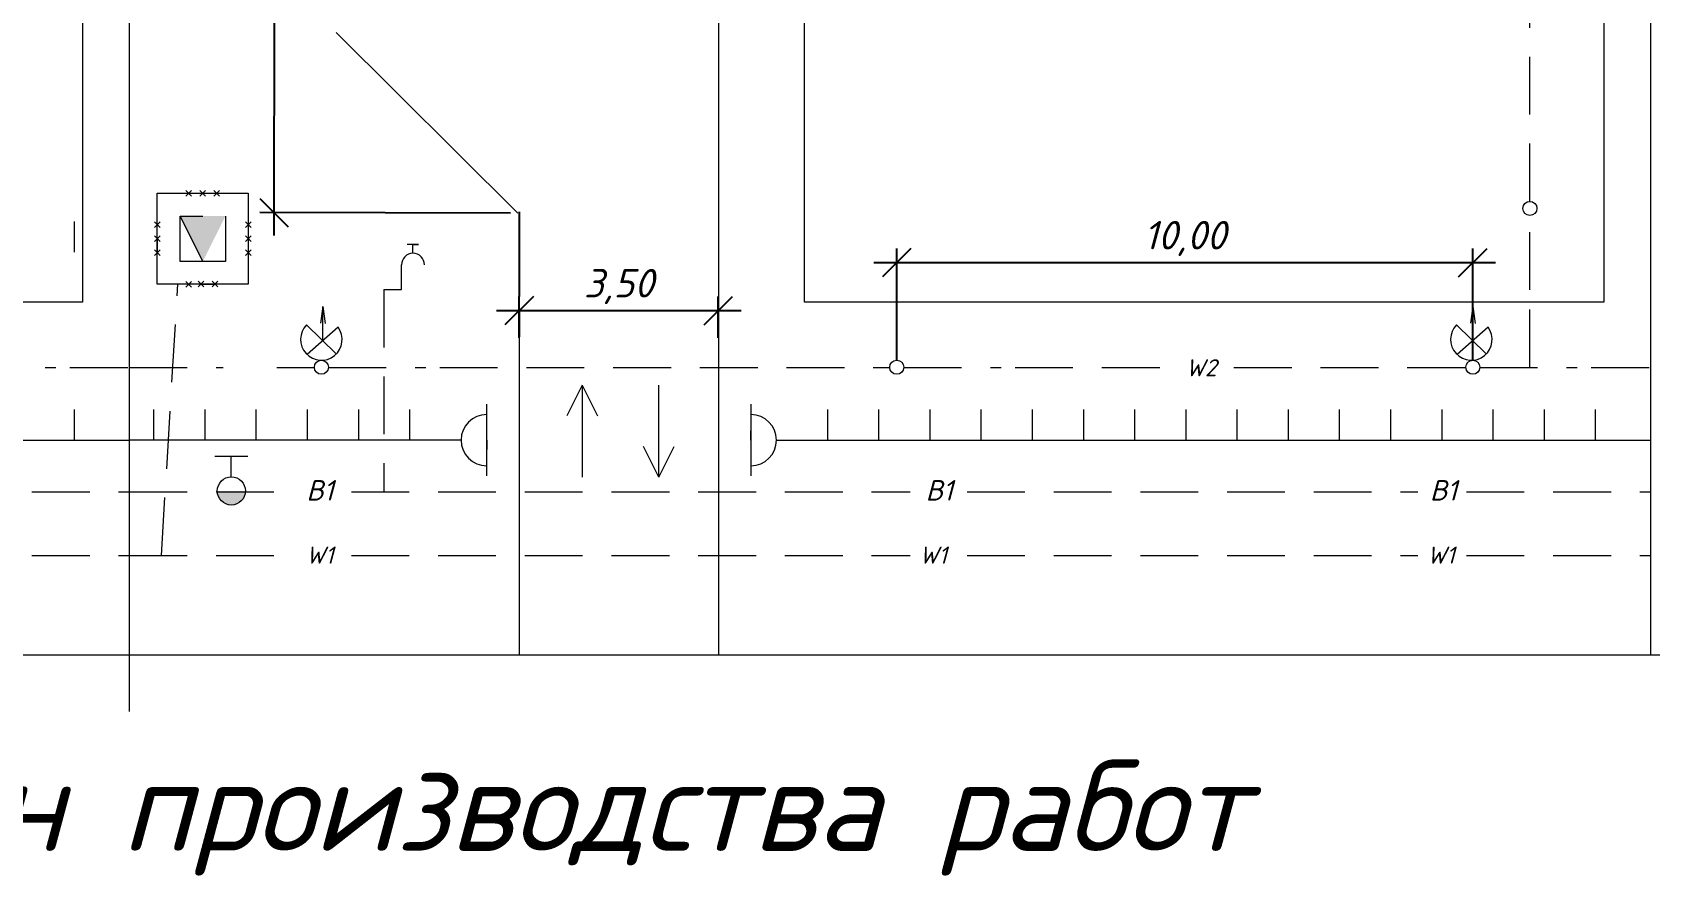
# Model space of a CAD drawing. Header units: millimetres. Extents: x 27137 to 30937, y -4667 to -569.
# Drawn here: x 30066.8 to 30209.1, y -4133.5 to -4059.4 of the extents above; entities that cross this region are included whole.
import ezdxf

# ---------------------------------------------------------------- set-up
doc = ezdxf.new("R2010")
doc.units = ezdxf.units.MM
doc.header["$LTSCALE"] = 0.4
doc.linetypes.add('ACAD_ISO02W100', pattern=[15, 12, -3])
doc.linetypes.add('штриховаяX2', pattern=[38.1, 25.4, -12.7])
doc.styles.add('Isocpeur', font='isocpeui.ttf', dxfattribs={"height": 2.5})
doc.styles.get("Standard").update_dxf_attribs({"font": 'isocpeui.ttf', "height": 2.5})
doc.dimstyles.new('06', dxfattribs={"dimtxt": 2.5, "dimasz": 2.5, "dimexe": 1.25, "dimexo": 0.625, "dimtad": 1, "dimdec": 0, "dimlfac": 200, "dimtxsty": 'Standard', "dimblk": 'OBLIQUE', "dimcen": 2.5, "dimdle": 2, "dimadec": 0, "dimazin": 0, "dimtfac": 1, "dimtdec": 0, "dimtmove": 0, "dimatfit": 3, "dimldrblk": 'OBLIQUE', "dimfxl": 1, "dimarcsym": 0})

# ---------------------------------------------------------------- blocks, each defined once
blk = doc.blocks.new('_Oblique')
at = {"color": 0, "linetype": 'ByBlock', "lineweight": -2}
blk.add_line((-0.5, -0.5), (0.5, 0.5), dxfattribs=at)
blk = doc.blocks.new('*D294')
at = {"color": 0, "lineweight": -2, "transparency": 16777216}
for p, q in [((30142.8, -4088.23), (30142.8, -4078.41)), ((30193.44, -4088.23), (30193.44, -4078.41)), ((30140.8, -4079.66), (30195.44, -4079.66))]:
    blk.add_line(p, q, dxfattribs=at)
at = {"layer": 'Defpoints', "color": 0, "transparency": 16777216}
for p in [(30193.44, -4079.66), (30142.8, -4088.86), (30193.44, -4088.86)]:
    blk.add_point(p, dxfattribs=at)
at = {"color": 0, "lineweight": -2, "transparency": 16777216, "xscale": 2.5, "yscale": 2.5, "zscale": 2.5, "rotation": 180}
blk.add_blockref('_Oblique', (30142.8, -4079.66), dxfattribs=at)
at = {"color": 0, "lineweight": -2, "transparency": 16777216, "xscale": 2.5, "yscale": 2.5, "zscale": 2.5}
blk.add_blockref('_Oblique', (30193.44, -4079.66), dxfattribs=at)
at = {"color": 0, "lineweight": 15, "transparency": 16777216, "insert": (30168.12, -4077.54), "char_height": 2.5, "attachment_point": 5, "style": 'Isocpeur'}
blk.add_mtext('10,00', dxfattribs=at)
blk = doc.blocks.new('*D295')
at = {"color": 0, "lineweight": -2, "transparency": 16777216}
for p, q in [((30109.62, -4086.28), (30109.62, -4082.63)), ((30127.12, -4086.28), (30127.12, -4082.63)), ((30107.62, -4083.88), (30129.12, -4083.88))]:
    blk.add_line(p, q, dxfattribs=at)
at = {"layer": 'Defpoints', "color": 0, "transparency": 16777216}
for p in [(30127.12, -4083.88), (30109.62, -4086.9), (30127.12, -4086.9)]:
    blk.add_point(p, dxfattribs=at)
at = {"color": 0, "lineweight": -2, "transparency": 16777216, "xscale": 2.5, "yscale": 2.5, "zscale": 2.5, "rotation": 180}
blk.add_blockref('_Oblique', (30109.62, -4083.88), dxfattribs=at)
at = {"color": 0, "lineweight": -2, "transparency": 16777216, "xscale": 2.5, "yscale": 2.5, "zscale": 2.5}
blk.add_blockref('_Oblique', (30127.12, -4083.88), dxfattribs=at)
at = {"color": 0, "lineweight": 15, "transparency": 16777216, "insert": (30118.37, -4081.76), "char_height": 2.5, "attachment_point": 5, "style": 'Isocpeur'}
blk.add_mtext('3,50', dxfattribs=at)
blk = doc.blocks.new('*D297')
at = {"color": 0, "lineweight": -2, "transparency": 16777216}
for p, q in [((30142.8, -4088.23), (30142.8, -4078.41)), ((30193.44, -4088.23), (30193.44, -4078.41)), ((30140.8, -4079.66), (30195.44, -4079.66))]:
    blk.add_line(p, q, dxfattribs=at)
at = {"layer": 'Defpoints', "color": 0, "transparency": 16777216}
for p in [(30193.44, -4079.66), (30142.8, -4088.86), (30193.44, -4088.86)]:
    blk.add_point(p, dxfattribs=at)
at = {"color": 0, "lineweight": -2, "transparency": 16777216, "xscale": 2.5, "yscale": 2.5, "zscale": 2.5, "rotation": 180}
blk.add_blockref('_Oblique', (30142.8, -4079.66), dxfattribs=at)
at = {"color": 0, "lineweight": -2, "transparency": 16777216, "xscale": 2.5, "yscale": 2.5, "zscale": 2.5}
blk.add_blockref('_Oblique', (30193.44, -4079.66), dxfattribs=at)
at = {"color": 0, "lineweight": 15, "transparency": 16777216, "insert": (30168.12, -4077.54), "char_height": 2.5, "attachment_point": 5, "style": 'Isocpeur'}
blk.add_mtext('10,00', dxfattribs=at)
blk = doc.blocks.new('*D298')
at = {"color": 0, "lineweight": -2, "transparency": 16777216}
for p, q in [((30109.62, -4086.28), (30109.62, -4082.63)), ((30127.12, -4086.28), (30127.12, -4082.63)), ((30107.62, -4083.88), (30129.12, -4083.88))]:
    blk.add_line(p, q, dxfattribs=at)
at = {"layer": 'Defpoints', "color": 0, "transparency": 16777216}
for p in [(30127.12, -4083.88), (30109.62, -4086.9), (30127.12, -4086.9)]:
    blk.add_point(p, dxfattribs=at)
at = {"color": 0, "lineweight": -2, "transparency": 16777216, "xscale": 2.5, "yscale": 2.5, "zscale": 2.5, "rotation": 180}
blk.add_blockref('_Oblique', (30109.62, -4083.88), dxfattribs=at)
at = {"color": 0, "lineweight": -2, "transparency": 16777216, "xscale": 2.5, "yscale": 2.5, "zscale": 2.5}
blk.add_blockref('_Oblique', (30127.12, -4083.88), dxfattribs=at)
at = {"color": 0, "lineweight": 15, "transparency": 16777216, "insert": (30118.37, -4081.76), "char_height": 2.5, "attachment_point": 5, "style": 'Isocpeur'}
blk.add_mtext('3,50', dxfattribs=at)
blk = doc.blocks.new('*D319')
at = {"color": 0, "lineweight": -2, "transparency": 16777216}
for p, q in [((30088.07, -4077.27), (30088.21, -4009.14)), ((30109, -4011.18), (30086.96, -4011.14)), ((30108.86, -4075.32), (30086.82, -4075.27))]:
    blk.add_line(p, q, dxfattribs=at)
at = {"layer": 'Defpoints', "color": 0, "transparency": 16777216}
for p in [(30088.21, -4011.14), (30109.62, -4011.18), (30109.49, -4075.32)]:
    blk.add_point(p, dxfattribs=at)
at = {"color": 0, "lineweight": -2, "transparency": 16777216, "xscale": 2.5, "yscale": 2.5, "zscale": 2.5}
for p, rotation in [((30088.21, -4011.14), 89.87957333037963), ((30088.07, -4075.27), 269.8795733303797)]:
    blk.add_blockref('_Oblique', p, dxfattribs=dict(at, rotation=rotation))
at = {"color": 0, "lineweight": 15, "transparency": 16777216, "insert": (30086.01, -4043.06), "char_height": 2.5, "attachment_point": 5, "rotation": 89.8796, "style": 'Isocpeur'}
blk.add_mtext('12,00', dxfattribs=at)

msp = doc.modelspace()

# ---------------------------------------------------------------- hatches: boundary and pattern name
at = {"lineweight": 15}
h = msp.add_hatch(color=256, dxfattribs=at)
h.dxf.hatch_style = 1
h.paths.add_polyline_path([(30081.8091, -4075.5669), (30079.8091, -4075.5669), (30081.8091, -4079.5669), (30081.8091, -4077.5669)])
h.paths.add_polyline_path([(30083.8091, -4075.5669), (30081.8091, -4075.5669), (30081.8091, -4077.5669), (30081.8091, -4079.5669)])
h = msp.add_hatch(color=256, dxfattribs=at)
h.dxf.hatch_style = 1
h.paths.add_polyline_path([(30081.8091, -4075.5669), (30079.8091, -4075.5669), (30081.8091, -4079.5669), (30081.8091, -4077.5669)])
h.paths.add_polyline_path([(30083.8091, -4075.5669), (30081.8091, -4075.5669), (30081.8091, -4077.5669), (30081.8091, -4079.5669)])
msp.add_hatch(color=256, dxfattribs=at).paths.add_polyline_path([(30085.5585, -4099.7229), (30084.3214, -4099.7229), (30083.0842, -4099.7229, 1)])
msp.add_hatch(color=256, dxfattribs=at).paths.add_polyline_path([(30085.5585, -4099.7229), (30084.3214, -4099.7229), (30083.0842, -4099.7229, 1)])

# ---------------------------------------------------------------- linework, layer by layer
at = {"lineweight": 15, "ltscale": 0.5}
for p, q in [((30075.3538, -4010.7733), (30075.3538, -4073.5906)), ((30075.3538, -4010.7733), (30075.3538, -4073.5906)), ((30075.3538, -4010.7733), (30075.3538, -4073.5906)), ((30075.3538, -4010.7733), (30075.3538, -4073.5906)), ((30075.3538, -4010.7733), (30075.3538, -4073.5906)), ((30075.3538, -4010.7733), (30075.3538, -4114.1112)), ((30209.0667, -4010.7733), (30209.0667, -4073.5906)), ((30209.0667, -4010.7733), (30209.0667, -4073.5906)), ((30209.0667, -4010.7733), (30209.0667, -4073.5906)), ((30209.0667, -4010.7733), (30209.0667, -4073.5906)), ((30127.1248, -4011.1827), (30127.1248, -4114.1112)), ((30127.1248, -4011.1827), (30127.1248, -4114.1112)), ((30109.4899, -4075.3182), (30093.5187, -4059.4279)), ((30075.3538, -4073.5906), (30075.3538, -4102.5981)), ((30075.3538, -4073.5906), (30075.3538, -4097.5981)), ((30075.3538, -4073.5906), (30075.3538, -4102.5981)), ((30075.3538, -4073.5906), (30075.3538, -4097.5981)), ((30209.0667, -4073.5906), (30209.0667, -4102.5981)), ((30209.0667, -4073.5906), (30209.0667, -4097.5981)), ((30209.0667, -4073.5906), (30209.0667, -4102.5981)), ((30209.0667, -4073.5906), (30209.0667, -4097.5981)), ((30100.7844, -4078.0648), (30099.7844, -4078.0648)), ((30100.7844, -4078.0648), (30099.7844, -4078.0648)), ((30100.2844, -4078.8409), (30100.2844, -4078.0648)), ((30100.2844, -4078.0648), (30100.7844, -4078.0648)), ((30100.2844, -4078.8409), (30100.2844, -4078.0648)), ((30100.2844, -4078.0648), (30100.7844, -4078.0648)), ((30099.2713, -4082.0347), (30099.2713, -4079.854)), ((30099.2713, -4082.0347), (30099.2713, -4079.854)), ((30097.7188, -4082.0347), (30099.2713, -4082.0347)), ((30097.7188, -4082.0347), (30099.2713, -4082.0347)), ((30193.4384, -4085.8703), (30193.4384, -4081.6715)), ((30193.4384, -4081.6715), (30193.4384, -4083.7709)), ((30193.4384, -4085.8703), (30193.4384, -4081.6715)), ((30193.4384, -4081.6715), (30193.4384, -4083.7709)), ((30092.3594, -4083.5255), (30092.168, -4084.9918)), ((30092.3594, -4083.5255), (30092.168, -4084.9918)), ((30092.3594, -4086.5365), (30092.3594, -4083.5255)), ((30092.3594, -4083.5255), (30092.5535, -4084.9954)), ((30092.3594, -4086.5365), (30092.3594, -4083.5255)), ((30092.3594, -4083.5255), (30092.5535, -4084.9954)), ((30193.4384, -4083.5255), (30193.2469, -4084.9918)), ((30193.4384, -4083.5255), (30193.2469, -4084.9918)), ((30193.4384, -4086.5365), (30193.4384, -4083.5255)), ((30193.4384, -4083.5255), (30193.6325, -4084.9954)), ((30193.4384, -4086.5365), (30193.4384, -4083.5255)), ((30193.4384, -4083.5255), (30193.6325, -4084.9954)), ((30109.6248, -4083.8836), (30109.6248, -4114.1112)), ((30109.6248, -4083.8836), (30109.6248, -4114.1112)), ((30090.9246, -4085.1386), (30093.5419, -4087.6886)), ((30090.9246, -4085.1386), (30093.5419, -4087.6886)), ((30093.7161, -4085.3462), (30090.982, -4087.7449)), ((30093.7161, -4085.3462), (30090.982, -4087.7449)), ((30192.0036, -4085.1386), (30194.6209, -4087.6886)), ((30192.0036, -4085.1386), (30194.6209, -4087.6886)), ((30194.7951, -4085.3462), (30192.061, -4087.7449)), ((30194.7951, -4085.3462), (30192.061, -4087.7449)), ((30075.3538, -4097.5981), (30075.3538, -4102.5981)), ((30075.3538, -4097.5981), (30075.3538, -4114.1112)), ((30209.0667, -4097.5981), (30209.0667, -4102.5981)), ((30209.0667, -4097.5981), (30209.0667, -4114.1112)), ((29941.6409, -4114.1112), (30189.8534, -4114.1112)), ((30075.3538, -4114.1112), (30342.7796, -4114.1112)), ((30075.3538, -4114.1112), (30075.3538, -4119.1112)), ((30075.3538, -4114.1112), (30075.3538, -4119.1112))]:
    msp.add_line(p, q, dxfattribs=at)
at = {"linetype": 'штриховаяX2', "lineweight": 15, "ltscale": 0.5}
for p, q in [((30198.4531, -4074.2766), (30198.3953, -4016.1616)), ((30198.4531, -4074.2766), (30198.3953, -4016.1616)), ((30198.4608, -4082.0602), (30198.4543, -4075.51)), ((30198.4608, -4082.0602), (30198.4543, -4075.51)), ((30078.1705, -4105.3828), (30079.6282, -4081.5669)), ((30078.1705, -4105.3828), (30079.6282, -4081.5669)), ((30097.7188, -4082.0347), (30097.7188, -4099.815)), ((30097.7188, -4082.0347), (30097.7188, -4099.815)), ((30198.4512, -4088.8698), (30198.4456, -4083.2933)), ((30198.4512, -4088.8698), (30198.4456, -4083.2933)), ((30060.342, -4088.8698), (30068.9054, -4088.8698)), ((30060.342, -4088.8698), (30068.9054, -4088.8698)), ((30070.1386, -4088.8698), (30075.3538, -4088.8698)), ((30070.1386, -4088.8698), (30075.3538, -4088.8698)), ((30075.3538, -4088.8698), (30083.6128, -4088.8698)), ((30075.3538, -4088.8698), (30083.6128, -4088.8698)), ((30088.3322, -4088.8698), (30088.8763, -4088.8698)), ((30088.3322, -4088.8698), (30088.8763, -4088.8698)), ((30088.8763, -4088.8698), (30091.6154, -4088.8698)), ((30088.8763, -4088.8698), (30091.6154, -4088.8698)), ((30092.8484, -4088.8698), (30101.4118, -4088.8698)), ((30092.8484, -4088.8698), (30101.4118, -4088.8698)), ((30102.645, -4088.8698), (30142.186, -4088.8698)), ((30102.645, -4088.8698), (30142.186, -4088.8698)), ((30143.4191, -4088.8698), (30151.9825, -4088.8698)), ((30143.4191, -4088.8698), (30151.9825, -4088.8698)), ((30153.2157, -4088.8698), (30167.7201, -4088.8698)), ((30153.2157, -4088.8698), (30167.7201, -4088.8698)), ((30172.4394, -4088.8698), (30192.8218, -4088.8698)), ((30172.4394, -4088.8698), (30192.8218, -4088.8698)), ((30194.0549, -4088.8698), (30202.6183, -4088.8698)), ((30194.0549, -4088.8698), (30202.6183, -4088.8698)), ((30203.8515, -4088.8698), (30209.0667, -4088.8698)), ((30203.8515, -4088.8698), (30209.0667, -4088.8698)), ((30059.172, -4099.815), (30075.3538, -4099.815)), ((30059.172, -4099.815), (30075.3538, -4099.815)), ((30075.3538, -4099.815), (30088.8763, -4099.815)), ((30075.3538, -4099.815), (30088.8763, -4099.815)), ((30094.8784, -4099.815), (30143.979, -4099.815)), ((30094.8784, -4099.815), (30143.979, -4099.815)), ((30148.9842, -4099.815), (30188.6095, -4099.815)), ((30148.9842, -4099.815), (30188.6095, -4099.815)), ((30192.8849, -4099.815), (30209.0667, -4099.815)), ((30192.8849, -4099.815), (30209.0667, -4099.815)), ((30059.172, -4105.3828), (30075.3538, -4105.3828)), ((30059.172, -4105.3828), (30075.3538, -4105.3828)), ((30075.3538, -4105.3828), (30088.8763, -4105.3828)), ((30075.3538, -4105.3828), (30088.8763, -4105.3828)), ((30094.8784, -4105.3828), (30143.979, -4105.3828)), ((30094.8784, -4105.3828), (30143.979, -4105.3828)), ((30148.9842, -4105.3828), (30188.6095, -4105.3828)), ((30148.9842, -4105.3828), (30188.6095, -4105.3828)), ((30192.8849, -4105.3828), (30209.0667, -4105.3828)), ((30192.8849, -4105.3828), (30209.0667, -4105.3828))]:
    msp.add_line(p, q, dxfattribs=at)
at = {"lineweight": 15}
for p, q in [((30077.8091, -4073.5669), (30085.8091, -4073.5669)), ((30077.8091, -4081.5669), (30077.8091, -4073.5669)), ((30077.8091, -4073.5669), (30085.8091, -4073.5669)), ((30077.8091, -4081.5669), (30077.8091, -4073.5669)), ((30080.3313, -4073.3169), (30080.8313, -4073.8169)), ((30080.8313, -4073.3169), (30080.3313, -4073.8169)), ((30080.3313, -4073.3169), (30080.8313, -4073.8169)), ((30080.8313, -4073.3169), (30080.3313, -4073.8169)), ((30081.5591, -4073.3169), (30082.0591, -4073.8169)), ((30082.0591, -4073.3169), (30081.5591, -4073.8169)), ((30081.5591, -4073.3169), (30082.0591, -4073.8169)), ((30082.0591, -4073.3169), (30081.5591, -4073.8169)), ((30082.7891, -4073.3169), (30083.2891, -4073.8169)), ((30083.2891, -4073.3169), (30082.7891, -4073.8169)), ((30082.7891, -4073.3169), (30083.2891, -4073.8169)), ((30083.2891, -4073.3169), (30082.7891, -4073.8169)), ((30085.8091, -4073.5669), (30085.8091, -4081.5669)), ((30085.8091, -4073.5669), (30085.8091, -4081.5669)), ((30070.5212, -4078.746), (30070.5212, -4076.046)), ((30077.5591, -4076.0869), (30078.0591, -4076.5869)), ((30078.0591, -4076.0869), (30077.5591, -4076.5869)), ((30077.5591, -4076.0869), (30078.0591, -4076.5869)), ((30078.0591, -4076.0869), (30077.5591, -4076.5869)), ((30077.8091, -4077.5669), (30077.8091, -4076.3369)), ((30077.8091, -4077.5669), (30077.8091, -4076.3369)), ((30079.8091, -4079.5669), (30079.8091, -4075.5669)), ((30079.8091, -4075.5669), (30081.8091, -4075.5669)), ((30081.8091, -4079.5669), (30079.8091, -4075.5669)), ((30079.8091, -4075.5669), (30081.8091, -4079.5669)), ((30079.8091, -4079.5669), (30079.8091, -4075.5669)), ((30079.8091, -4075.5669), (30081.8091, -4075.5669)), ((30081.8091, -4079.5669), (30079.8091, -4075.5669)), ((30079.8091, -4075.5669), (30081.8091, -4079.5669)), ((30083.8091, -4075.5669), (30083.8091, -4079.5669)), ((30083.8091, -4075.5669), (30083.8091, -4079.5669)), ((30085.5591, -4076.0869), (30086.0591, -4076.5869)), ((30086.0591, -4076.0869), (30085.5591, -4076.5869)), ((30085.5591, -4076.0869), (30086.0591, -4076.5869)), ((30086.0591, -4076.0869), (30085.5591, -4076.5869)), ((30077.5591, -4077.3169), (30078.0591, -4077.8169)), ((30078.0591, -4077.3169), (30077.5591, -4077.8169)), ((30077.5591, -4077.3169), (30078.0591, -4077.8169)), ((30078.0591, -4077.3169), (30077.5591, -4077.8169)), ((30077.8091, -4077.5669), (30077.8091, -4078.7969)), ((30077.8091, -4077.5669), (30077.8091, -4078.7969)), ((30085.5591, -4076.5869), (30085.5591, -4076.5869)), ((30085.5591, -4076.5869), (30085.5591, -4076.5869)), ((30085.5591, -4077.3169), (30086.0591, -4077.8169)), ((30086.0591, -4077.3169), (30085.5591, -4077.8169)), ((30085.5591, -4077.3169), (30086.0591, -4077.8169)), ((30086.0591, -4077.3169), (30085.5591, -4077.8169)), ((30085.5591, -4077.8169), (30085.5591, -4077.8169)), ((30085.5591, -4077.8169), (30085.5591, -4077.8169)), ((30077.5591, -4078.5469), (30078.0591, -4079.0469)), ((30078.0591, -4078.5469), (30077.5591, -4079.0469)), ((30077.5591, -4078.5469), (30078.0591, -4079.0469)), ((30078.0591, -4078.5469), (30077.5591, -4079.0469)), ((30077.8091, -4078.7969), (30077.8091, -4078.7969)), ((30077.8091, -4078.7969), (30077.8091, -4078.7969)), ((30085.5591, -4078.5469), (30086.0591, -4079.0469)), ((30086.0591, -4078.5469), (30085.5591, -4079.0469)), ((30085.5591, -4078.5469), (30086.0591, -4079.0469)), ((30086.0591, -4078.5469), (30085.5591, -4079.0469)), ((30085.5591, -4079.0469), (30085.5591, -4079.0469)), ((30085.5591, -4079.0469), (30085.5591, -4079.0469)), ((30081.8091, -4079.5669), (30079.8091, -4079.5669)), ((30081.8091, -4079.5669), (30079.8091, -4079.5669)), ((30083.8091, -4079.5669), (30081.8091, -4079.5669)), ((30083.8091, -4079.5669), (30081.8091, -4079.5669)), ((30085.8091, -4081.5669), (30077.8091, -4081.5669)), ((30085.8091, -4081.5669), (30077.8091, -4081.5669)), ((30080.3313, -4081.3169), (30080.8313, -4081.8169)), ((30080.8313, -4081.3169), (30080.3313, -4081.8169)), ((30080.3313, -4081.3169), (30080.8313, -4081.8169)), ((30080.8313, -4081.3169), (30080.3313, -4081.8169)), ((30081.4083, -4081.3015), (30081.9083, -4081.8015)), ((30081.9083, -4081.3015), (30081.4083, -4081.8015)), ((30081.4083, -4081.3015), (30081.9083, -4081.8015)), ((30081.9083, -4081.3015), (30081.4083, -4081.8015)), ((30081.6583, -4081.5515), (30082.8883, -4081.5515)), ((30081.6583, -4081.5515), (30082.8883, -4081.5515)), ((30082.6383, -4081.3015), (30083.1383, -4081.8015)), ((30083.1383, -4081.3015), (30082.6383, -4081.8015)), ((30082.6383, -4081.3015), (30083.1383, -4081.8015)), ((30083.1383, -4081.3015), (30082.6383, -4081.8015)), ((30115.1535, -4090.4237), (30113.8035, -4093.1237)), ((30115.1535, -4090.4237), (30113.8035, -4093.1237)), ((30115.1535, -4090.4237), (30115.1535, -4098.5163)), ((30115.1535, -4090.4237), (30115.1535, -4094.9237)), ((30115.1535, -4090.4237), (30115.1535, -4093.1237)), ((30115.1535, -4090.4237), (30116.5035, -4093.1237)), ((30115.1535, -4090.4237), (30115.1535, -4098.5163)), ((30115.1535, -4090.4237), (30115.1535, -4094.9237)), ((30115.1535, -4090.4237), (30115.1535, -4093.1237)), ((30115.1535, -4090.4237), (30116.5035, -4093.1237)), ((30121.9051, -4098.5163), (30121.9051, -4090.4237)), ((30121.9051, -4098.5163), (30121.9051, -4090.4237)), ((30106.7655, -4098.409), (30106.7655, -4092.109)), ((30106.7655, -4098.409), (30106.7655, -4092.109)), ((30129.984, -4092.109), (30129.984, -4098.409)), ((30129.984, -4092.109), (30129.984, -4098.409)), ((30070.5212, -4095.259), (30070.5212, -4092.559)), ((30070.5212, -4095.259), (30070.5212, -4092.559)), ((30070.5212, -4095.259), (30070.5212, -4092.559)), ((30070.5212, -4095.259), (30070.5212, -4092.559)), ((30077.5155, -4095.259), (30077.5155, -4092.559)), ((30077.5155, -4095.259), (30077.5155, -4092.559)), ((30077.5155, -4095.259), (30077.5155, -4092.559)), ((30077.5155, -4095.259), (30077.5155, -4092.559)), ((30082.0155, -4095.259), (30082.0155, -4092.559)), ((30082.0155, -4095.259), (30082.0155, -4092.559)), ((30082.0155, -4095.259), (30082.0155, -4092.559)), ((30082.0155, -4095.259), (30082.0155, -4092.559)), ((30086.5155, -4095.259), (30086.5155, -4092.559)), ((30086.5155, -4095.259), (30086.5155, -4092.559)), ((30086.5155, -4095.259), (30086.5155, -4092.559)), ((30086.5155, -4095.259), (30086.5155, -4092.559)), ((30086.5155, -4095.259), (30086.5155, -4092.559)), ((30086.5155, -4095.259), (30086.5155, -4092.559)), ((30086.5155, -4095.259), (30086.5155, -4092.559)), ((30086.5155, -4095.259), (30086.5155, -4092.559)), ((30086.5155, -4095.259), (30086.5155, -4092.559)), ((30086.5155, -4095.259), (30086.5155, -4092.559)), ((30086.5155, -4095.259), (30086.5155, -4092.559)), ((30086.5155, -4095.259), (30086.5155, -4092.559)), ((30091.0155, -4095.259), (30091.0155, -4092.559)), ((30091.0155, -4095.259), (30091.0155, -4092.559)), ((30091.0155, -4095.259), (30091.0155, -4092.559)), ((30091.0155, -4095.259), (30091.0155, -4092.559)), ((30095.5155, -4095.259), (30095.5155, -4092.559)), ((30095.5155, -4095.259), (30095.5155, -4092.559)), ((30095.5155, -4095.259), (30095.5155, -4092.559)), ((30095.5155, -4095.259), (30095.5155, -4092.559)), ((30095.5155, -4095.259), (30095.5155, -4092.559)), ((30095.5155, -4095.259), (30095.5155, -4092.559)), ((30095.5155, -4095.259), (30095.5155, -4092.559)), ((30095.5155, -4095.259), (30095.5155, -4092.559)), ((30095.5155, -4095.259), (30095.5155, -4092.559)), ((30095.5155, -4095.259), (30095.5155, -4092.559)), ((30095.5155, -4095.259), (30095.5155, -4092.559)), ((30095.5155, -4095.259), (30095.5155, -4092.559)), ((30100.0155, -4095.259), (30100.0155, -4092.559)), ((30100.0155, -4095.259), (30100.0155, -4092.559)), ((30100.0155, -4095.259), (30100.0155, -4092.559)), ((30100.0155, -4095.259), (30100.0155, -4092.559)), ((30136.734, -4095.259), (30136.734, -4092.559)), ((30136.734, -4095.259), (30136.734, -4092.559)), ((30136.734, -4095.259), (30136.734, -4092.559)), ((30136.734, -4095.259), (30136.734, -4092.559)), ((30141.234, -4095.259), (30141.234, -4092.559)), ((30141.234, -4095.259), (30141.234, -4092.559)), ((30141.234, -4095.259), (30141.234, -4092.559)), ((30141.234, -4095.259), (30141.234, -4092.559)), ((30145.734, -4095.259), (30145.734, -4092.559)), ((30145.734, -4095.259), (30145.734, -4092.559)), ((30145.734, -4095.259), (30145.734, -4092.559)), ((30145.734, -4095.259), (30145.734, -4092.559)), ((30150.234, -4095.259), (30150.234, -4092.559)), ((30150.234, -4095.259), (30150.234, -4092.559)), ((30150.234, -4095.259), (30150.234, -4092.559)), ((30150.234, -4095.259), (30150.234, -4092.559)), ((30150.234, -4095.259), (30150.234, -4092.559)), ((30150.234, -4095.259), (30150.234, -4092.559)), ((30150.234, -4095.259), (30150.234, -4092.559)), ((30150.234, -4095.259), (30150.234, -4092.559)), ((30154.734, -4095.259), (30154.734, -4092.559)), ((30154.734, -4095.259), (30154.734, -4092.559)), ((30154.734, -4095.259), (30154.734, -4092.559)), ((30154.734, -4095.259), (30154.734, -4092.559)), ((30159.234, -4095.259), (30159.234, -4092.559)), ((30159.234, -4095.259), (30159.234, -4092.559)), ((30159.234, -4095.259), (30159.234, -4092.559)), ((30159.234, -4095.259), (30159.234, -4092.559)), ((30163.734, -4095.259), (30163.734, -4092.559)), ((30163.734, -4095.259), (30163.734, -4092.559)), ((30163.734, -4095.259), (30163.734, -4092.559)), ((30163.734, -4095.259), (30163.734, -4092.559)), ((30163.734, -4095.259), (30163.734, -4092.559)), ((30163.734, -4095.259), (30163.734, -4092.559)), ((30163.734, -4095.259), (30163.734, -4092.559)), ((30163.734, -4095.259), (30163.734, -4092.559)), ((30168.234, -4095.259), (30168.234, -4092.559)), ((30168.234, -4095.259), (30168.234, -4092.559)), ((30168.234, -4095.259), (30168.234, -4092.559)), ((30168.234, -4095.259), (30168.234, -4092.559)), ((30172.734, -4095.259), (30172.734, -4092.559)), ((30172.734, -4095.259), (30172.734, -4092.559)), ((30172.734, -4095.259), (30172.734, -4092.559)), ((30172.734, -4095.259), (30172.734, -4092.559)), ((30177.234, -4095.259), (30177.234, -4092.559)), ((30177.234, -4095.259), (30177.234, -4092.559)), ((30177.234, -4095.259), (30177.234, -4092.559)), ((30177.234, -4095.259), (30177.234, -4092.559)), ((30177.234, -4095.259), (30177.234, -4092.559)), ((30177.234, -4095.259), (30177.234, -4092.559)), ((30177.234, -4095.259), (30177.234, -4092.559)), ((30177.234, -4095.259), (30177.234, -4092.559)), ((30181.734, -4095.259), (30181.734, -4092.559)), ((30181.734, -4095.259), (30181.734, -4092.559)), ((30181.734, -4095.259), (30181.734, -4092.559)), ((30181.734, -4095.259), (30181.734, -4092.559)), ((30186.234, -4095.259), (30186.234, -4092.559)), ((30186.234, -4095.259), (30186.234, -4092.559)), ((30186.234, -4095.259), (30186.234, -4092.559)), ((30186.234, -4095.259), (30186.234, -4092.559)), ((30190.734, -4095.259), (30190.734, -4092.559)), ((30190.734, -4095.259), (30190.734, -4092.559)), ((30190.734, -4095.259), (30190.734, -4092.559)), ((30190.734, -4095.259), (30190.734, -4092.559)), ((30190.734, -4095.259), (30190.734, -4092.559)), ((30190.734, -4095.259), (30190.734, -4092.559)), ((30190.734, -4095.259), (30190.734, -4092.559)), ((30190.734, -4095.259), (30190.734, -4092.559)), ((30195.234, -4095.259), (30195.234, -4092.559)), ((30195.234, -4095.259), (30195.234, -4092.559)), ((30195.234, -4095.259), (30195.234, -4092.559)), ((30195.234, -4095.259), (30195.234, -4092.559)), ((30199.734, -4095.259), (30199.734, -4092.559)), ((30199.734, -4095.259), (30199.734, -4092.559)), ((30199.734, -4095.259), (30199.734, -4092.559)), ((30199.734, -4095.259), (30199.734, -4092.559)), ((30204.234, -4095.259), (30204.234, -4092.559)), ((30204.234, -4095.259), (30204.234, -4092.559)), ((30204.234, -4095.259), (30204.234, -4092.559)), ((30204.234, -4095.259), (30204.234, -4092.559)), ((30129.984, -4095.259), (30129.984, -4094.4349)), ((30129.984, -4095.259), (30129.984, -4094.4349)), ((29998.5212, -4095.259), (30075.3538, -4095.259)), ((29998.5212, -4095.259), (30075.3538, -4095.259)), ((30104.5155, -4095.259), (30075.3538, -4095.259)), ((30104.5155, -4095.259), (30075.3538, -4095.259)), ((30106.7655, -4095.259), (30106.7655, -4096.0831)), ((30106.7655, -4095.259), (30106.7655, -4096.0831)), ((30121.9051, -4098.5163), (30120.5551, -4095.8163)), ((30121.9051, -4098.5163), (30120.5551, -4095.8163)), ((30121.9051, -4098.5163), (30123.2551, -4095.8163)), ((30121.9051, -4098.5163), (30123.2551, -4095.8163)), ((30132.234, -4095.259), (30209.0667, -4095.259)), ((30132.234, -4095.259), (30209.0667, -4095.259)), ((30082.858, -4096.654), (30084.3158, -4096.654)), ((30082.858, -4096.654), (30084.3158, -4096.654)), ((30084.3158, -4098.4851), (30084.3158, -4096.654)), ((30084.3158, -4096.654), (30085.7735, -4096.654)), ((30084.3158, -4098.4851), (30084.3158, -4096.654)), ((30084.3158, -4096.654), (30085.7735, -4096.654))]:
    msp.add_line(p, q, dxfattribs=at)
at = {"ltscale": 0.5}
for p, q in [((30109.6248, -4075.1834), (30109.6248, -4082.6336)), ((30109.6248, -4083.8836), (30109.6248, -4086.1827)), ((30109.6248, -4083.8836), (30109.6248, -4086.1827))]:
    msp.add_line(p, q, dxfattribs=at)
at = {"lineweight": 15, "ltscale": 0.5}
for points in [[(30000.9833, -4005.9772), (30071.2432, -4005.9772), (30071.2432, -4083.1327), (30000.9833, -4083.1327)], [(30000.9833, -4005.9772), (30071.2432, -4005.9772), (30071.2432, -4083.1327), (30000.9833, -4083.1327)], [(30134.6962, -4005.9772), (30204.9561, -4005.9772), (30204.9561, -4083.1327), (30134.6962, -4083.1327)], [(30134.6962, -4005.9772), (30204.9561, -4005.9772), (30204.9561, -4083.1327), (30134.6962, -4083.1327)]]:
    msp.add_lwpolyline(points, close=True, dxfattribs=at)
for centre in [(30198.4531, -4074.8933), (30198.4531, -4074.8933), (30092.2319, -4088.8573), (30092.2319, -4088.8573), (30142.8026, -4088.8573), (30142.8026, -4088.8573), (30193.4384, -4088.8573), (30193.4384, -4088.8573)]:
    msp.add_circle(centre, 0.6167, dxfattribs=at)
at = {"lineweight": 15}
msp.add_circle((30084.3214, -4099.7229), 1.2372, dxfattribs=at)
msp.add_circle((30084.3214, -4099.7229), 1.2372, dxfattribs=at)
at = {"lineweight": 15, "ltscale": 0.5}
for centre, radius, start, end in [((30100.2844, -4079.854), 1.0131, 0, 180), ((30100.2844, -4079.854), 1.0131, 0, 180), ((30092.2333, -4086.4136), 1.8271, 135.74633, 35.748105), ((30092.2333, -4086.4136), 1.8271, 135.74633, 35.748105), ((30193.3122, -4086.4136), 1.8271, 135.74633, 35.748105), ((30193.3122, -4086.4136), 1.8271, 135.74633, 35.748105)]:
    msp.add_arc(centre, radius, start, end, dxfattribs=at)
at = {"lineweight": 15}
for centre, start, end in [((30106.7655, -4095.259), 90, 270), ((30106.7655, -4095.259), 90, 270), ((30129.984, -4095.259), 270, 90), ((30129.984, -4095.259), 270, 90)]:
    msp.add_arc(centre, 2.25, start, end, dxfattribs=at)

# ---------------------------------------------------------------- texts
msp.add_text('Календарный план производства работ', height=8).set_placement((29972.4805, -4131.3531))
at = {"linetype": 'штриховаяX2', "lineweight": 15, "char_height": 1.5, "attachment_point": 1, "style": 'Isocpeur'}
for s, insert in [('W2', (30168.2201, -4088.1474)), ('W2', (30168.2201, -4088.1474)), ('W1', (30090.8894, -4104.6117)), ('W1', (30090.8894, -4104.6117)), ('W1', (30144.8006, -4104.6117)), ('W1', (30144.8006, -4104.6117)), ('W1', (30189.4313, -4104.6117)), ('W1', (30189.4313, -4104.6117))]:
    msp.add_mtext_dynamic_manual_height_columns(s, width=3.719358, gutter_width=12.5, heights=[0], dxfattribs=dict(at, insert=insert))
at = {"linetype": 'ACAD_ISO02W100', "lineweight": 15, "char_height": 1.8, "attachment_point": 1, "style": 'Isocpeur'}
for insert in [(30090.9062, -4098.7696), (30090.9062, -4098.7696), (30145.3388, -4098.7696), (30145.3388, -4098.7696), (30189.6566, -4098.7696), (30189.6566, -4098.7696)]:
    msp.add_mtext_dynamic_manual_height_columns('В1', width=8.608704, gutter_width=12.5, heights=[0], dxfattribs=dict(at, insert=insert))

# ---------------------------------------------------------------- dimensions: what is measured, and where the dimension line sits
at = {"lineweight": 15}
for base, p1, p2, angle, text, picture, middle in [((30088.2051, -4011.1377), (30109.4899, -4075.3182), (30109.6248, -4011.1827), 89.879573, '12,00', '*D319', (30088.138, -4043.0652)), ((30193.4384, -4079.6604), (30142.8026, -4088.8573), (30193.4384, -4088.8573), 0, '10,00', '*D294', (30168.1205, -4079.6604)), ((30193.4384, -4079.6604), (30142.8026, -4088.8573), (30193.4384, -4088.8573), 0, '10,00', '*D297', (30168.1205, -4079.6604))]:
    dim = msp.add_linear_dim(base=base, p1=p1, p2=p2, angle=angle, text=text, dimstyle='06', override={"dimtxsty": 'Isocpeur'}, dxfattribs=at)
    dim.commit()
    dim.dimension.update_dxf_attribs({"geometry": picture, "text_midpoint": middle, "dimtype": 161})
for picture in ['*D295', '*D298']:
    dim = msp.add_aligned_dim(p1=(30109.6248, -4086.9048), p2=(30127.1248, -4086.9048), distance=3.0212, text='3,50', dimstyle='06', override={"dimtxsty": 'Isocpeur'}, dxfattribs=at)
    dim.commit()
    dim.dimension.update_dxf_attribs({"geometry": picture, "text_midpoint": (30118.3748, -4081.7586)})

doc.saveas('drawing.dxf')
